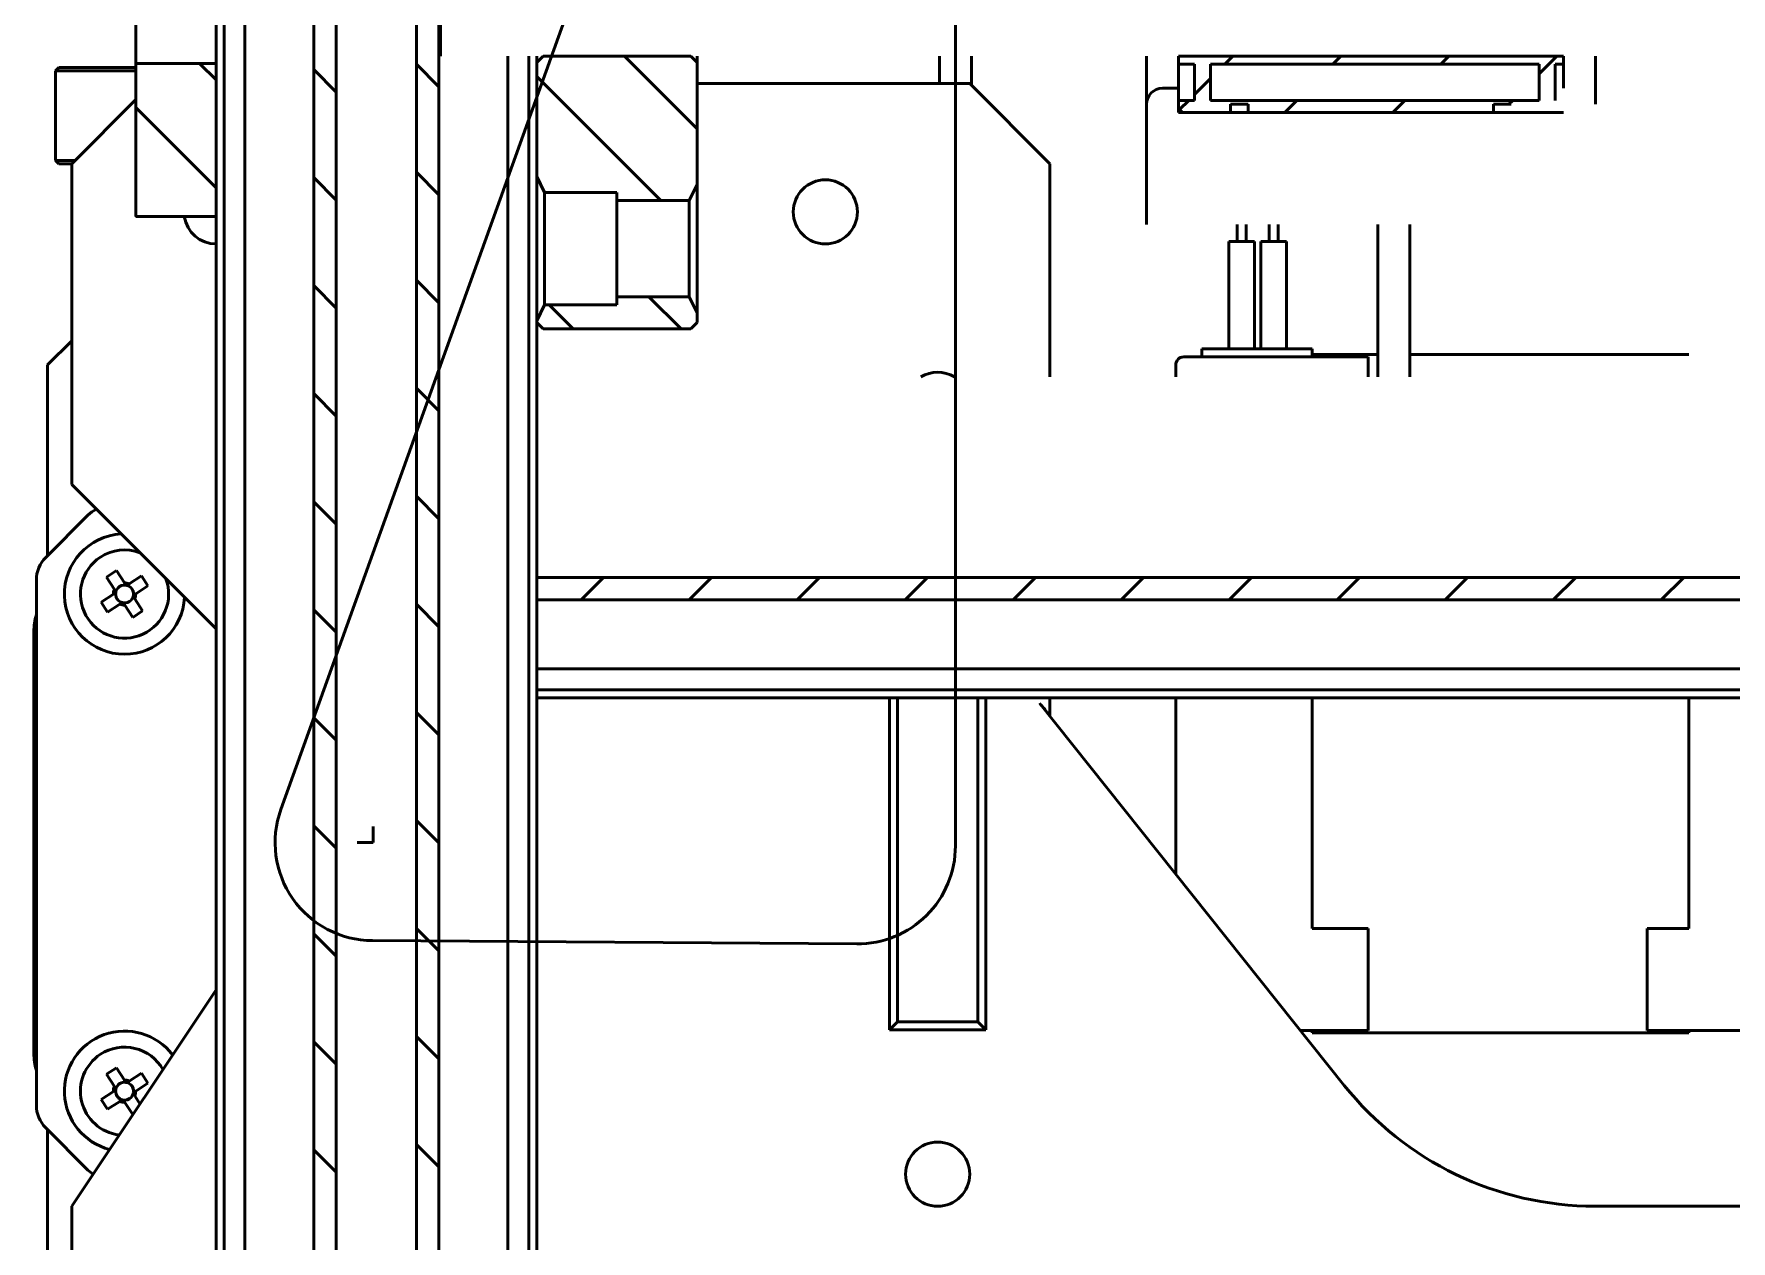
# Model space of a CAD drawing. Header units: millimetres. Extents: x -1615 to 4166, y 5 to 3174.
# Drawn here: x 720.3 to 790.8, y 2721.2 to 2771.3 of the extents above; entities that cross this region are included whole.
import ezdxf

# ---------------------------------------------------------------- set-up
doc = ezdxf.new("R2010")
doc.units = ezdxf.units.MM
doc.header["$LTSCALE"] = 0.25
doc.layers.add('Net dam', color=7, linetype='Continuous', lineweight=50)
pattern_1 = [(135, (54.7588, 2077.5174), (-2.245064, -2.245064), [])]
pattern_2 = [(45, (54.7588, 2077.5174), (-2.245064, 2.245064), [])]

msp = doc.modelspace()

# ---------------------------------------------------------------- hatches: boundary and pattern name
at = {"layer": 'Net dam'}
h = msp.add_hatch(dxfattribs=at)
h.set_pattern_fill('ANSI31', color=256, angle=90, style=0)
h.set_pattern_definition(pattern_1)
h.paths.add_polyline_path([(731.906, 2800.42), (731.906, 2560.42), (732.84, 2560.42), (732.84, 2800.42)], flags=0)
h = msp.add_hatch(dxfattribs=at)
h.set_pattern_fill('ANSI31', color=256, angle=90, style=0)
h.set_pattern_definition(pattern_1)
h.paths.add_polyline_path([(736.173, 2800.42), (736.173, 2560.42), (737.106, 2560.42), (737.106, 2800.42)], flags=0)
h = msp.add_hatch(dxfattribs=at)
h.set_pattern_fill('ANSI31', color=256, angle=90, style=0)
h.set_pattern_definition(pattern_1)
h.paths.add_polyline_path([(724.506, 2770.122), (724.506, 2763.753), (727.84, 2763.753), (727.84, 2770.122)], flags=0)
h = msp.add_hatch(dxfattribs=at)
h.set_pattern_fill('ANSI31', color=256, angle=90, style=0)
h.set_pattern_definition(pattern_1)
h.paths.add_polyline_path([(741.173, 2770.153), (741.173, 2765.42), (741.498, 2764.753), (744.506, 2764.753), (744.506, 2764.42), (747.515, 2764.42), (747.84, 2765.086), (747.84, 2770.153), (747.573, 2770.42), (741.44, 2770.42)], flags=0)
h = msp.add_hatch(dxfattribs=at)
h.set_pattern_fill('ANSI31', color=256, style=0)
h.set_pattern_definition(pattern_2)
h.paths.add_polyline_path([(767.854, 2770.42), (767.854, 2770.086), (768.52, 2770.086), (768.52, 2768.586), (767.854, 2768.586), (767.854, 2768.253), (768.02, 2768.086), (770.02, 2768.086), (770.02, 2768.42), (770.754, 2768.42), (770.754, 2768.086), (780.954, 2768.086), (780.954, 2768.42), (781.687, 2768.42), (781.687, 2768.086), (783.687, 2768.086), (783.854, 2768.253), (783.854, 2768.586), (783.52, 2768.586), (783.52, 2770.086), (783.854, 2770.086), (783.854, 2770.42)], flags=0)
h.paths.add_polyline_path([(782.854, 2770.086), (782.854, 2768.586), (769.187, 2768.586), (769.187, 2770.086)], flags=0)
h = msp.add_hatch(dxfattribs=at)
h.set_pattern_fill('ANSI31', color=256, angle=90, style=0)
h.set_pattern_definition(pattern_1)
h.paths.add_polyline_path([(744.506, 2760.086), (741.498, 2760.086), (741.173, 2759.42), (741.173, 2759.353), (741.44, 2759.086), (747.573, 2759.086), (747.84, 2759.353), (747.84, 2759.753), (747.515, 2760.42), (744.506, 2760.42)], flags=0)
h = msp.add_hatch(dxfattribs=at)
h.set_pattern_fill('ANSI31', color=256, style=0)
h.set_pattern_definition(pattern_2)
h.paths.add_polyline_path([(741.173, 2747.82), (985.84, 2747.82), (985.84, 2748.753), (741.173, 2748.753)], flags=0)

# ---------------------------------------------------------------- linework, layer by layer
for p, q in [((728.173, 2800.42), (728.173, 2560.42)), ((729.04, 2800.42), (729.04, 2560.42)), ((731.906, 2560.42), (731.906, 2800.42)), ((732.84, 2560.42), (732.84, 2800.42)), ((736.173, 2800.42), (736.173, 2560.42)), ((737.106, 2800.42), (737.106, 2560.42)), ((750.672, 2795.131), (730.535, 2739.108)), ((758.581, 2737.594), (758.581, 2793.753)), ((737.173, 2770.42), (737.173, 2775.753)), ((724.506, 2770.122), (724.506, 2772.546)), ((727.84, 2770.122), (727.84, 2772.546)), ((724.506, 2770.122), (727.84, 2770.122)), ((724.506, 2763.753), (724.506, 2770.122)), ((727.84, 2763.753), (727.84, 2770.122)), ((739.973, 2770.42), (739.973, 2560.42)), ((740.84, 2770.42), (740.84, 2560.42)), ((741.44, 2770.42), (741.173, 2770.153)), ((741.173, 2770.153), (741.173, 2770.42)), ((741.173, 2770.153), (741.173, 2765.42)), ((741.44, 2770.42), (747.573, 2770.42)), ((747.84, 2770.153), (747.573, 2770.42)), ((747.84, 2770.42), (747.84, 2770.153)), ((747.84, 2770.153), (747.84, 2765.086)), ((757.914, 2770.42), (757.914, 2769.283)), ((759.248, 2770.42), (759.248, 2769.208)), ((766.52, 2768.42), (766.52, 2770.42)), ((783.854, 2770.42), (767.854, 2770.42)), ((767.854, 2770.42), (767.854, 2770.086)), ((767.854, 2770.086), (768.52, 2770.086)), ((767.854, 2769.086), (767.854, 2770.086)), ((768.52, 2770.086), (768.52, 2768.586)), ((782.854, 2770.086), (769.187, 2770.086)), ((769.187, 2770.086), (769.187, 2768.586)), ((782.854, 2768.586), (782.854, 2770.086)), ((783.52, 2770.086), (783.854, 2770.086)), ((783.52, 2768.586), (783.52, 2770.086)), ((783.854, 2770.086), (783.854, 2770.42)), ((783.854, 2770.086), (783.854, 2769.086)), ((785.187, 2770.42), (785.187, 2768.42)), ((721.306, 2769.949), (721.173, 2769.816)), ((724.506, 2769.816), (721.173, 2769.816)), ((721.173, 2766.083), (721.173, 2769.816)), ((721.306, 2769.949), (724.506, 2769.949)), ((747.84, 2769.283), (759.173, 2769.283)), ((762.506, 2765.949), (759.173, 2769.283)), ((767.187, 2769.086), (767.854, 2769.086)), ((767.854, 2769.086), (767.854, 2768.086)), ((721.84, 2765.949), (724.506, 2768.616)), ((766.52, 2768.42), (766.52, 2764.753)), ((768.52, 2768.586), (767.854, 2768.586)), ((767.854, 2768.586), (767.854, 2768.253)), ((767.854, 2768.253), (768.02, 2768.086)), ((767.854, 2768.086), (783.854, 2768.086)), ((768.02, 2768.086), (770.02, 2768.086)), ((769.187, 2768.586), (782.854, 2768.586)), ((770.02, 2768.42), (770.754, 2768.42)), ((770.02, 2768.086), (770.02, 2768.42)), ((770.754, 2768.42), (770.754, 2768.086)), ((770.754, 2768.086), (780.954, 2768.086)), ((780.954, 2768.42), (781.687, 2768.42)), ((780.954, 2768.086), (780.954, 2768.42)), ((721.173, 2766.083), (721.973, 2766.083)), ((721.306, 2765.949), (721.173, 2766.083)), ((721.84, 2765.949), (721.306, 2765.949)), ((721.84, 2752.616), (721.84, 2765.949)), ((762.506, 2757.086), (762.506, 2765.949)), ((741.173, 2765.42), (741.498, 2764.753)), ((741.173, 2764.027), (741.173, 2765.42)), ((744.506, 2764.753), (741.498, 2764.753)), ((741.498, 2764.753), (741.498, 2760.086)), ((744.506, 2764.42), (744.506, 2764.753)), ((747.515, 2764.42), (744.506, 2764.42)), ((744.506, 2764.42), (744.506, 2760.42)), ((747.515, 2764.42), (747.84, 2765.086)), ((747.515, 2760.42), (747.515, 2764.42)), ((747.84, 2765.086), (747.84, 2759.753)), ((766.52, 2763.42), (766.52, 2764.753)), ((724.506, 2763.753), (727.84, 2763.753)), ((727.84, 2763.753), (727.84, 2560.42)), ((741.173, 2764.027), (741.173, 2760.813)), ((770.292, 2763.42), (770.292, 2762.722)), ((770.664, 2762.722), (770.664, 2763.42)), ((771.625, 2763.42), (771.625, 2762.722)), ((771.998, 2762.722), (771.998, 2763.42)), ((776.14, 2763.42), (776.14, 2757.086)), ((777.473, 2763.42), (777.473, 2757.086)), ((769.94, 2762.722), (769.94, 2758.255)), ((769.94, 2762.722), (770.478, 2762.722)), ((770.478, 2762.722), (771.016, 2762.722)), ((771.016, 2758.255), (771.016, 2762.722)), ((771.273, 2762.722), (771.273, 2758.255)), ((771.273, 2762.722), (771.811, 2762.722)), ((771.811, 2762.722), (772.35, 2762.722)), ((772.35, 2758.255), (772.35, 2762.722)), ((741.173, 2759.42), (741.173, 2760.813)), ((744.506, 2760.086), (744.506, 2760.42)), ((744.506, 2760.42), (747.515, 2760.42)), ((747.84, 2759.753), (747.515, 2760.42)), ((741.498, 2760.086), (741.173, 2759.42)), ((741.498, 2760.086), (744.506, 2760.086)), ((747.84, 2759.753), (747.84, 2759.353)), ((741.173, 2759.42), (741.173, 2759.353)), ((741.173, 2759.353), (741.44, 2759.086)), ((741.173, 2759.353), (741.173, 2757.086)), ((741.44, 2759.086), (747.573, 2759.086)), ((747.573, 2759.086), (747.84, 2759.353)), ((721.84, 2758.594), (720.84, 2757.594)), ((768.824, 2757.922), (768.824, 2758.255)), ((768.824, 2758.255), (773.405, 2758.255)), ((773.405, 2758.022), (773.405, 2758.255)), ((720.84, 2757.594), (720.84, 2749.667)), ((767.738, 2757.296), (767.738, 2757.589)), ((768.071, 2757.922), (775.738, 2757.922)), ((773.405, 2758.022), (776.14, 2758.022)), ((773.405, 2757.922), (773.405, 2758.022)), ((775.738, 2757.922), (775.738, 2757.531)), ((775.738, 2757.531), (775.738, 2757.086)), ((777.473, 2758.022), (789.071, 2758.022)), ((741.173, 2756.953), (741.173, 2757.086)), ((741.173, 2756.886), (741.173, 2756.953)), ((741.173, 2756.753), (741.173, 2756.886)), ((741.173, 2756.62), (741.173, 2756.753)), ((767.738, 2757.086), (767.738, 2757.296)), ((741.173, 2756.02), (741.173, 2756.62)), ((741.173, 2755.886), (741.173, 2756.02)), ((741.173, 2755.886), (741.173, 2753.66)), ((741.173, 2753.41), (741.173, 2753.66)), ((741.173, 2753.02), (741.173, 2753.41)), ((727.84, 2746.616), (721.84, 2752.616)), ((741.173, 2753.02), (741.173, 2752.086)), ((741.173, 2752.086), (741.173, 2748.753)), ((720.76, 2749.587), (722.513, 2751.34)), ((723.283, 2748.766), (723.696, 2749.036)), ((723.696, 2749.036), (724.028, 2748.528)), ((720.37, 2726.816), (720.37, 2748.645)), ((723.615, 2748.258), (723.283, 2748.766)), ((723.649, 2748.206), (723.717, 2748.251)), ((723.993, 2748.432), (724.062, 2748.476)), ((724.18, 2748.452), (724.224, 2748.383)), ((724.231, 2748.485), (724.739, 2748.817)), ((725.009, 2748.404), (724.501, 2748.072)), ((724.739, 2748.817), (725.009, 2748.404)), ((985.84, 2748.753), (741.173, 2748.753)), ((741.173, 2748.753), (741.173, 2747.82)), ((723.064, 2747.723), (723.572, 2748.055)), ((723.334, 2747.31), (723.064, 2747.723)), ((723.842, 2747.642), (723.334, 2747.31)), ((723.668, 2748.02), (723.624, 2748.088)), ((723.894, 2747.675), (723.849, 2747.744)), ((724.08, 2747.695), (724.012, 2747.651)), ((724.377, 2747.091), (724.045, 2747.599)), ((724.425, 2747.921), (724.356, 2747.876)), ((724.405, 2748.107), (724.449, 2748.039)), ((724.458, 2747.869), (724.79, 2747.361)), ((985.84, 2747.82), (741.173, 2747.82)), ((741.173, 2747.429), (741.173, 2747.82)), ((724.79, 2747.361), (724.377, 2747.091)), ((741.173, 2747.179), (741.173, 2747.429)), ((741.173, 2747.179), (741.173, 2744.953)), ((720.27, 2728.976), (720.27, 2746.485)), ((741.173, 2744.953), (985.84, 2744.953)), ((741.173, 2744.82), (741.173, 2744.953)), ((741.173, 2744.22), (741.173, 2744.82)), ((741.173, 2744.086), (741.173, 2744.22)), ((741.173, 2744.086), (985.84, 2744.086)), ((741.173, 2743.953), (741.173, 2744.086)), ((741.173, 2743.886), (741.173, 2743.953)), ((741.173, 2743.753), (741.173, 2743.886)), ((741.173, 2743.753), (985.84, 2743.753)), ((741.173, 2743.753), (741.173, 2600.42)), ((755.84, 2729.949), (755.84, 2743.753)), ((756.173, 2743.753), (756.173, 2730.283)), ((759.506, 2730.283), (759.506, 2743.753)), ((759.84, 2729.949), (759.84, 2743.753)), ((762.08, 2743.528), (774.747, 2727.638)), ((762.506, 2743.02), (762.506, 2743.753)), ((767.738, 2736.431), (767.738, 2743.753)), ((773.405, 2743.753), (773.405, 2735.168)), ((789.071, 2743.753), (789.071, 2735.168)), ((734.37, 2737.73), (734.37, 2738.397)), ((734.37, 2737.73), (733.703, 2737.73)), ((773.405, 2734.444), (773.405, 2735.168)), ((789.071, 2735.168), (789.071, 2734.444)), ((773.405, 2734.444), (773.405, 2734.161)), ((775.738, 2734.161), (773.405, 2734.161)), ((775.738, 2734.161), (775.738, 2733.007)), ((787.338, 2734.161), (787.338, 2733.007)), ((787.338, 2734.161), (789.071, 2734.161)), ((789.071, 2734.444), (789.071, 2734.161)), ((734.342, 2733.655), (754.479, 2733.519)), ((775.738, 2733.007), (775.738, 2732.065)), ((787.338, 2732.065), (787.338, 2733.007)), ((775.738, 2730.312), (775.738, 2732.065)), ((787.338, 2730.312), (787.338, 2732.065)), ((721.84, 2722.616), (727.84, 2731.616)), ((755.84, 2729.949), (756.173, 2730.283)), ((759.84, 2729.949), (755.84, 2729.949)), ((756.173, 2730.283), (759.506, 2730.283)), ((759.506, 2730.283), (759.84, 2729.949)), ((775.738, 2729.922), (772.927, 2729.922)), ((773.405, 2729.822), (773.405, 2729.922)), ((775.738, 2730.312), (775.738, 2729.922)), ((787.338, 2729.922), (787.338, 2730.312)), ((794.071, 2729.922), (787.338, 2729.922)), ((789.071, 2729.922), (789.071, 2729.822)), ((789.071, 2729.822), (773.405, 2729.822)), ((723.283, 2728.099), (723.696, 2728.369)), ((723.615, 2727.591), (723.283, 2728.099)), ((723.696, 2728.369), (724.028, 2727.861)), ((723.993, 2727.765), (724.062, 2727.81)), ((724.18, 2727.785), (724.224, 2727.716)), ((724.231, 2727.818), (724.739, 2728.15)), ((725.009, 2727.737), (724.501, 2727.405)), ((724.739, 2728.15), (725.009, 2727.737)), ((723.064, 2727.056), (723.572, 2727.388)), ((723.334, 2726.643), (723.064, 2727.056)), ((723.668, 2727.353), (723.624, 2727.422)), ((723.649, 2727.54), (723.717, 2727.584)), ((723.894, 2727.009), (723.849, 2727.077)), ((724.08, 2727.029), (724.012, 2726.984)), ((724.425, 2727.254), (724.356, 2727.209)), ((724.405, 2727.44), (724.449, 2727.372)), ((724.458, 2727.202), (724.676, 2726.87)), ((723.842, 2726.975), (723.334, 2726.643)), ((724.377, 2726.425), (724.045, 2726.933)), ((724.38, 2726.427), (724.377, 2726.425)), ((722.513, 2724.121), (720.76, 2725.873)), ((720.84, 2725.794), (720.84, 2717.594)), ((721.84, 2709.283), (721.84, 2722.616)), ((785.173, 2722.616), (901.173, 2722.616))]:
    msp.add_line(p, q, dxfattribs=at)
for centre in [(753.173, 2763.949), (757.84, 2723.949)]:
    msp.add_circle(centre, 1.333, dxfattribs=at)
for centre, radius, start, end in [((767.187, 2768.42), 0.667, 90, 180), ((727.84, 2763.949), 1.333, 188.46382, 270), ((768.071, 2757.589), 0.333, 90, 180), ((757.84, 2755.949), 1.333, 58.5192, 121.4808), ((723.456, 2750.397), 1.333, 116.33472, 135), ((724.037, 2748.063), 2.5, 93.21722, 270), ((721.703, 2748.645), 1.333, 135, 180), ((724.037, 2748.063), 1.833, 123.15762, 20.31291), ((724.037, 2748.063), 1.833, 69.68709, 123.15762), ((724.037, 2748.063), 0.464, 155.24333, 181.07191), ((724.037, 2748.063), 0.371, 149.59574, 164.87583), ((724.037, 2748.063), 0.371, 96.7195, 149.59574), ((724.037, 2748.063), 0.371, 81.43941, 96.7195), ((724.037, 2748.063), 0.464, 65.24333, 91.07191), ((724.037, 2748.063), 0.371, 74.87583, 81.43941), ((724.037, 2748.063), 0.371, 59.59574, 74.87583), ((724.037, 2748.063), 0.371, 6.7195, 59.59574), ((724.037, 2748.063), 0.371, 171.43941, 186.7195), ((724.037, 2748.063), 0.371, 186.7195, 239.59574), ((724.037, 2748.063), 0.371, 164.87583, 171.43941), ((724.037, 2748.063), 0.464, 245.24333, 271.07191), ((724.037, 2748.063), 0.371, 239.59574, 254.87583), ((724.037, 2748.063), 0.371, 254.87583, 261.43941), ((724.037, 2748.063), 0.371, 261.43941, 276.7195), ((724.037, 2748.063), 2.5, 270, 356.78278), ((724.037, 2748.063), 0.371, 276.7195, 329.59574), ((724.037, 2748.063), 0.371, 329.59574, 344.87583), ((724.037, 2748.063), 0.371, 344.87583, 351.43941), ((724.037, 2748.063), 0.371, 351.43941, 6.7195), ((724.037, 2748.063), 0.464, 335.24333, 1.07191), ((722.937, 2746.485), 2.667, 164.25945, 180), ((772.506, 2751.839), 13.333, 218.55991, 221.40962), ((734.37, 2737.73), 4.075, 160.22988, 269.61156), ((754.506, 2737.594), 4.075, 269.61156, 0), ((724.037, 2727.397), 2.5, 37.06471, 255.55516), ((724.037, 2727.397), 1.833, 29.60019, 123.15762), ((722.937, 2728.976), 2.667, 180, 195.74055), ((724.037, 2727.397), 1.833, 123.15762, 263.01967), ((724.037, 2727.397), 0.371, 96.7195, 149.59574), ((724.037, 2727.397), 0.371, 81.43941, 96.7195), ((724.037, 2727.397), 0.464, 65.24333, 91.07191), ((724.037, 2727.397), 0.371, 74.87583, 81.43941), ((724.037, 2727.397), 0.371, 59.59574, 74.87583), ((724.037, 2727.397), 0.371, 6.7195, 59.59574), ((724.037, 2727.397), 0.464, 155.24333, 181.07191), ((724.037, 2727.397), 0.371, 171.43941, 186.7195), ((724.037, 2727.397), 0.371, 186.7195, 239.59574), ((724.037, 2727.397), 0.371, 164.87583, 171.43941), ((724.037, 2727.397), 0.371, 149.59574, 164.87583), ((724.037, 2727.397), 0.371, 239.59574, 254.87583), ((724.037, 2727.397), 0.371, 254.87583, 261.43941), ((724.037, 2727.397), 0.371, 261.43941, 276.7195), ((724.037, 2727.397), 0.371, 276.7195, 329.59574), ((724.037, 2727.397), 0.371, 329.59574, 344.87583), ((724.037, 2727.397), 0.371, 344.87583, 351.43941), ((724.037, 2727.397), 0.371, 351.43941, 6.7195), ((724.037, 2727.397), 0.464, 335.24333, 1.07191), ((785.173, 2735.949), 13.333, 218.55991, 270), ((721.703, 2726.816), 1.333, 180, 225), ((724.037, 2727.397), 0.464, 245.24333, 271.07191), ((723.456, 2725.063), 1.333, 225, 236.87679)]:
    msp.add_arc(centre, radius, start, end, dxfattribs=at)
for centre, major_axis, start_param, end_param in [((724.011, 2748.102), (-0.181, 0.277), 5.754797, 6.811574), ((724.075, 2748.089), (0.277, 0.181), 5.754797, 6.811574), ((723.998, 2748.038), (0.277, 0.181), 2.613204, 3.669981), ((724.062, 2748.025), (-0.181, 0.277), 2.613204, 3.669981), ((724.011, 2727.436), (-0.181, 0.277), 5.754797, 6.811574), ((724.075, 2727.422), (0.277, 0.181), 5.754797, 6.811574), ((723.998, 2727.371), (0.277, 0.181), 2.613204, 3.669981), ((724.062, 2727.358), (-0.181, 0.277), 2.613204, 3.669981)]:
    msp.add_ellipse(centre, major_axis=major_axis, ratio=0.990116, start_param=start_param, end_param=end_param, dxfattribs=at)
for points, knots in [([(723.615, 2748.258), (723.617, 2748.254), (723.633, 2748.231), (723.654, 2748.199), (723.673, 2748.169), (723.679, 2748.16)], [0, 0, 0, 0, 0.12647, 0.75544, 1, 1, 1, 1]), ([(724.092, 2748.43), (724.086, 2748.438), (724.067, 2748.469), (724.046, 2748.5), (724.03, 2748.524), (724.028, 2748.528)], [0, 0, 0, 0, 0.24456, 0.87353, 1, 1, 1, 1]), ([(724.231, 2748.485), (724.227, 2748.483), (724.204, 2748.467), (724.172, 2748.446), (724.142, 2748.427), (724.133, 2748.421)], [0, 0, 0, 0, 0.12647, 0.75544, 1, 1, 1, 1]), ([(723.67, 2748.119), (723.662, 2748.113), (723.631, 2748.093), (723.6, 2748.073), (723.576, 2748.057), (723.572, 2748.055)], [0, 0, 0, 0, 0.24456, 0.87353, 1, 1, 1, 1]), ([(723.842, 2747.642), (723.846, 2747.644), (723.869, 2747.66), (723.901, 2747.68), (723.931, 2747.7), (723.94, 2747.706)], [0, 0, 0, 0, 0.12647, 0.75544, 1, 1, 1, 1]), ([(723.981, 2747.697), (723.987, 2747.689), (724.007, 2747.658), (724.027, 2747.627), (724.043, 2747.603), (724.045, 2747.599)], [0, 0, 0, 0, 0.24456, 0.87353, 1, 1, 1, 1]), ([(724.458, 2747.869), (724.456, 2747.873), (724.44, 2747.896), (724.42, 2747.928), (724.4, 2747.958), (724.394, 2747.967)], [0, 0, 0, 0, 0.12647, 0.75544, 1, 1, 1, 1]), ([(724.403, 2748.008), (724.412, 2748.014), (724.442, 2748.033), (724.474, 2748.054), (724.497, 2748.07), (724.501, 2748.072)], [0, 0, 0, 0, 0.24456, 0.87353, 1, 1, 1, 1]), ([(724.092, 2727.763), (724.086, 2727.772), (724.067, 2727.802), (724.046, 2727.834), (724.03, 2727.857), (724.028, 2727.861)], [0, 0, 0, 0, 0.24456, 0.87353, 1, 1, 1, 1]), ([(724.231, 2727.818), (724.227, 2727.816), (724.204, 2727.801), (724.172, 2727.78), (724.142, 2727.76), (724.133, 2727.755)], [0, 0, 0, 0, 0.12647, 0.75544, 1, 1, 1, 1]), ([(723.67, 2727.452), (723.662, 2727.446), (723.631, 2727.427), (723.6, 2727.406), (723.576, 2727.391), (723.572, 2727.388)], [0, 0, 0, 0, 0.24456, 0.87353, 1, 1, 1, 1]), ([(723.615, 2727.591), (723.617, 2727.587), (723.633, 2727.564), (723.654, 2727.532), (723.673, 2727.502), (723.679, 2727.494)], [0, 0, 0, 0, 0.12647, 0.75544, 1, 1, 1, 1]), ([(723.842, 2726.975), (723.846, 2726.978), (723.869, 2726.993), (723.901, 2727.014), (723.931, 2727.033), (723.94, 2727.039)], [0, 0, 0, 0, 0.12647, 0.75544, 1, 1, 1, 1]), ([(723.981, 2727.03), (723.987, 2727.022), (724.007, 2726.992), (724.027, 2726.96), (724.043, 2726.936), (724.045, 2726.933)], [0, 0, 0, 0, 0.24456, 0.87353, 1, 1, 1, 1]), ([(724.458, 2727.202), (724.456, 2727.206), (724.44, 2727.23), (724.42, 2727.262), (724.4, 2727.292), (724.394, 2727.3)], [0, 0, 0, 0, 0.12647, 0.75544, 1, 1, 1, 1]), ([(724.403, 2727.342), (724.412, 2727.347), (724.442, 2727.367), (724.474, 2727.388), (724.497, 2727.403), (724.501, 2727.405)], [0, 0, 0, 0, 0.24456, 0.87353, 1, 1, 1, 1])]:
    msp.add_open_spline(points, degree=3, knots=knots, dxfattribs=at)

doc.saveas('drawing.dxf')
